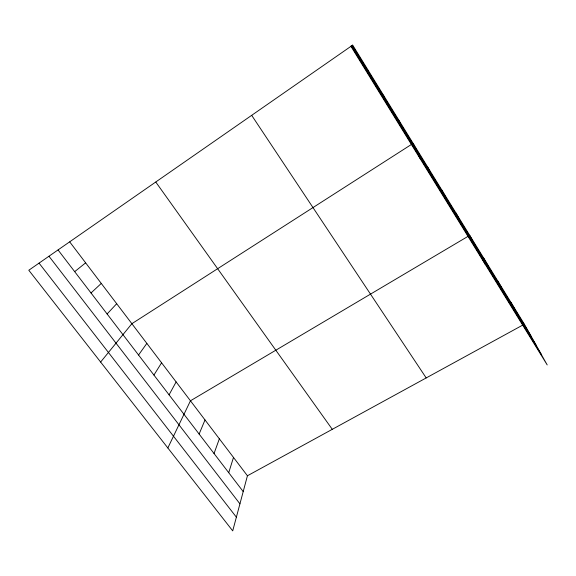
<?xml version="1.0" encoding="UTF-8"?>
<svg xmlns="http://www.w3.org/2000/svg" width="576" height="576" viewBox="0 0 576 576"><rect width="100%" height="100%" fill="white"/><g stroke="black" fill="none" stroke-linecap="round" stroke-linejoin="round"><path stroke-width="0.86" d="M524.369 324.202L247.428 475.769L232.718 530.87L28.8 270.245L352.685 45.13L524.369 324.202L547.2 364.932L350.849 46.195L352.685 45.13M228.73 472.694L233.496 457.43M214.034 453.521L219.355 438.826M199.123 434.059L205.013 419.947M167.846 447.955L190.454 400.795L469.706 235.354L485.316 264.478M169.063 394.826L176.126 381.931M153.922 375.07L161.59 362.801M138.557 355.01L146.837 343.39M100.627 362.052L131.875 323.69L413.122 143.374L420.631 159.473M107.107 313.97L116.69 303.71M91.022 292.975L101.275 283.428M74.686 271.656L85.637 262.843M39.067 263.153L236.376 517.176M49.01 256.284L239.933 503.842M58.097 250.006L243.209 491.587M69.754 241.942L247.428 475.769M155.815 182.081L332.287 429.329M251.705 115.373L426.197 377.935M351.317 45.922L541.462 354.694M352.166 45.432L530.856 335.772M351.763 45.662L535.918 344.801M511.034 302.522L517.025 313.308M497.477 280.498L502.97 290.462M483.71 258.113L488.671 267.228M455.904 212.911L459.778 220.277M441.871 190.109L445.183 196.567M427.615 166.932L430.337 172.447M398.383 119.419L399.881 122.954M383.407 95.069L384.257 97.567M368.172 70.315L368.352 71.726"/></g></svg>
